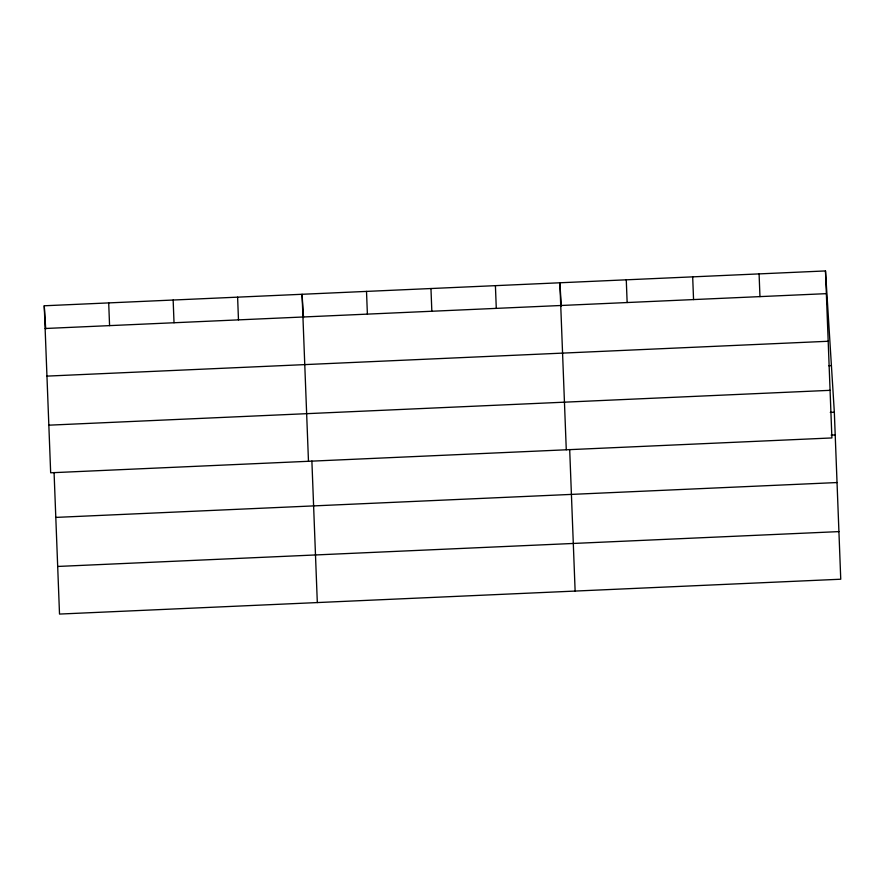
<?xml version="1.0" encoding="UTF-8"?>
<svg xmlns="http://www.w3.org/2000/svg" width="885" height="885" viewBox="0 0 885 885"><rect width="100%" height="100%" fill="white"/><g stroke="black" fill="none" stroke-linecap="round" stroke-linejoin="round"><path stroke-width="1.33" d="M825.484 270.932L831.9 437.942L50.666 472.789L44.25 305.779L825.484 270.932L834.334 412.211L840.75 579.221L59.516 614.068L54.074 472.513M45.124 328.501L826.358 293.654M46.949 376.114L828.194 341.267M828.703 365.704L831.413 365.582M48.841 425.176L830.075 390.329M830.274 412.388L834.334 412.211M831.137 435.121L835.208 434.933M55.799 517.404L837.033 482.546M57.68 566.455L838.925 531.608M561.322 306.088L559.862 282.78L566.278 449.79M303.522 317.593L302.062 294.274L308.478 461.284M44.25 305.779L45.71 329.087M759.087 273.885L759.961 296.619M692.678 276.85L693.552 299.584M626.27 279.815L627.144 302.537M569.686 449.503L575.128 591.069M495.412 285.656L496.286 308.378M430.962 288.532L431.836 311.255M366.512 291.397L367.386 314.131M311.885 461.008L317.317 602.574M237.611 297.15L238.474 319.883M173.15 300.026L174.024 322.76M108.7 302.902L109.574 325.625"/></g></svg>
